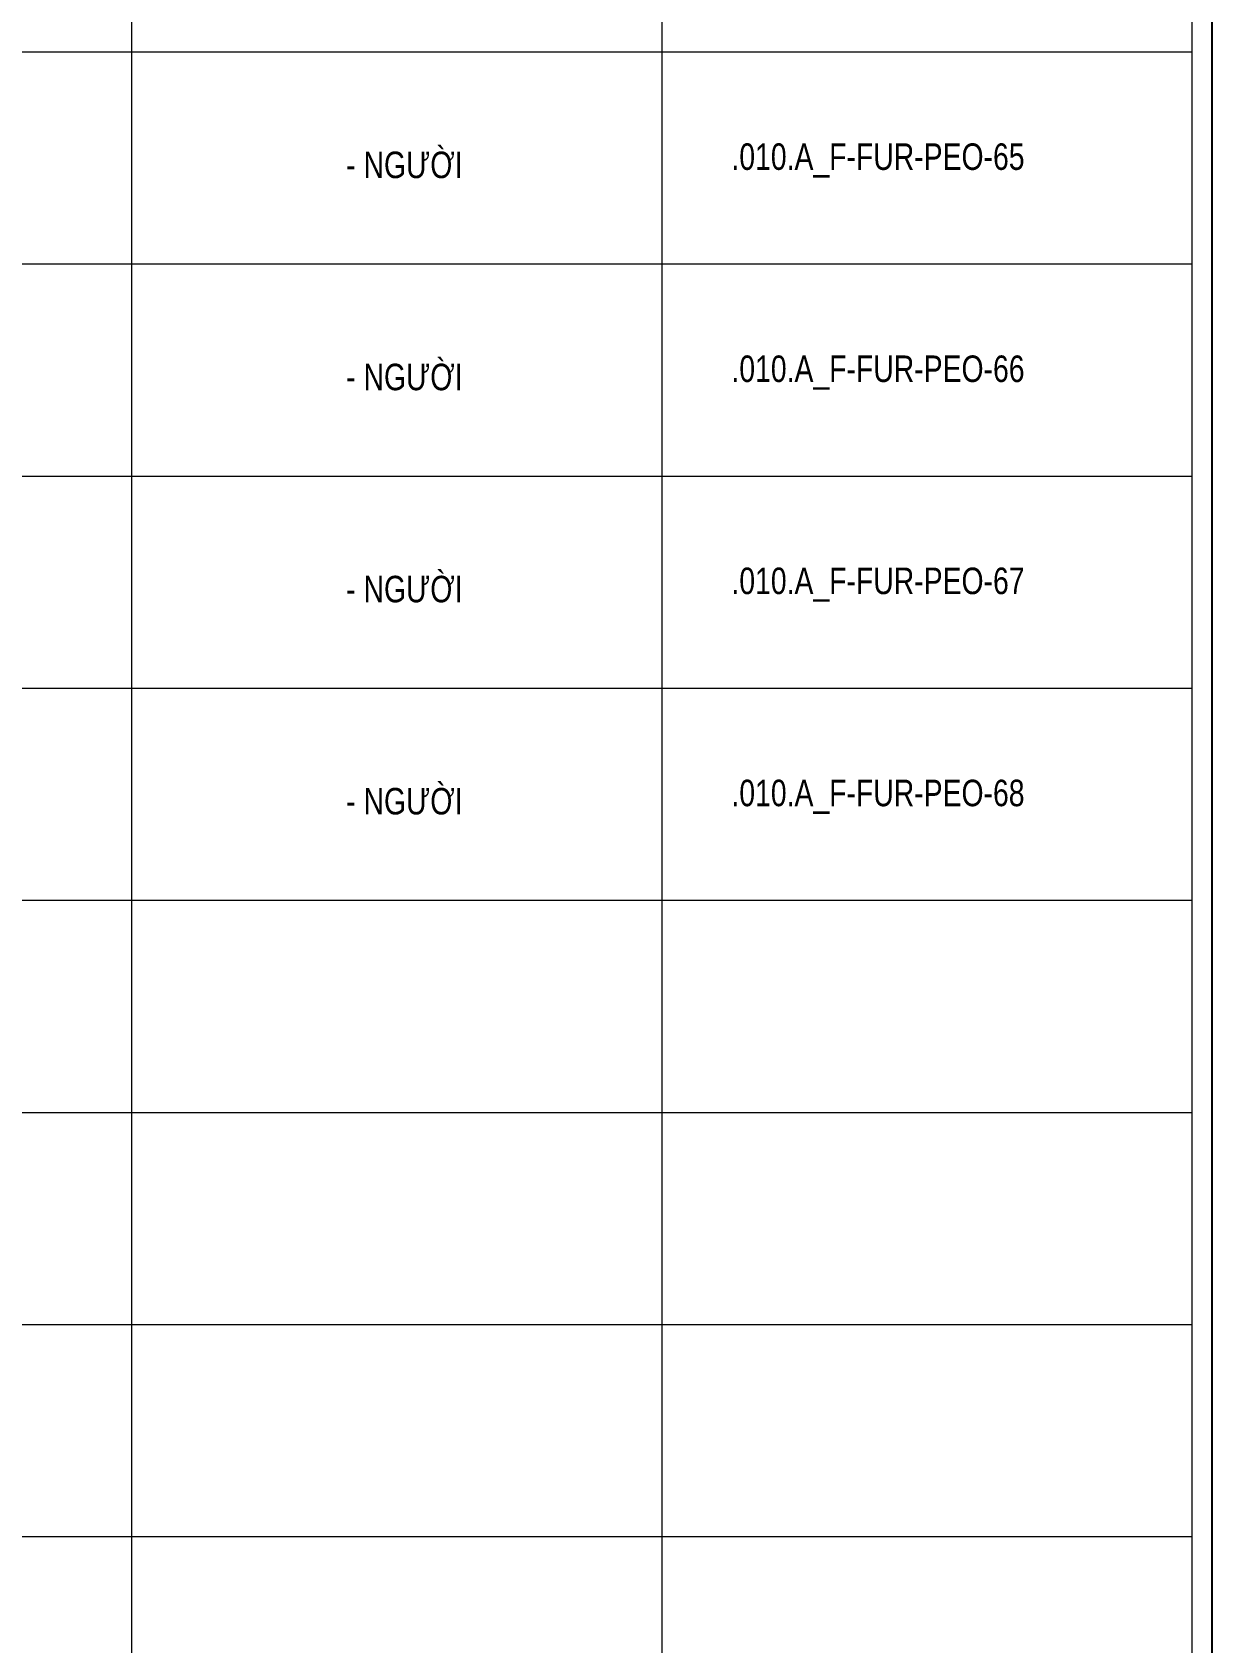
# Model space of a CAD drawing. Header units: millimetres. Extents: x 21129 to 2803301, y -510327 to 166837.
# Drawn here: x 247348 to 256248, y -198792 to -186643 of the extents above; entities that cross this region are included whole.
import ezdxf

# ---------------------------------------------------------------- set-up
doc = ezdxf.new("R2010")
doc.units = ezdxf.units.MM
doc.layers.add('....03_TNT_A_THIN', color=251, linetype='Continuous', lineweight=13, transparency=0.5)
doc.layers.add('....10_TNT_A_COTE', color=14, linetype='Continuous')
doc.layers.add('....20_TNT_N_TEXT', color=9, linetype='Continuous')
doc.styles.add('.TNT_A_TXT_3_NOTE', font='uromans.shx', dxfattribs={"width": 0.8})

msp = doc.modelspace()

# ---------------------------------------------------------------- linework, layer by layer
at = {"layer": '....03_TNT_A_THIN'}
for p, q in [((248097.6, -177191.4), (248097.6, -210791.4)), ((252097.6, -177191.4), (252097.6, -210791.4)), ((238597.6, -186791.4), (256097.6, -186791.4)), ((238597.6, -188391.4), (256097.6, -188391.4)), ((238597.6, -189991.4), (256097.6, -189991.4)), ((238597.6, -191591.4), (256097.6, -191591.4)), ((238597.6, -193191.4), (256097.6, -193191.4)), ((238597.6, -194791.4), (256097.6, -194791.4)), ((238597.6, -196391.4), (256097.6, -196391.4)), ((238597.6, -197991.4), (256097.6, -197991.4))]:
    msp.add_line(p, q, dxfattribs=at)
msp.add_lwpolyline([(238597.6, -174591.4), (256097.6, -174591.4), (256097.6, -210791.4), (238597.6, -210791.4)], close=True, dxfattribs=at)
at = {"layer": '....10_TNT_A_COTE'}
msp.add_lwpolyline([(238447.6, -174441.4), (256247.6, -174441.4), (256247.6, -210941.4), (238447.6, -210941.4)], close=True, dxfattribs=at)

# ---------------------------------------------------------------- texts
at = {"layer": '....20_TNT_N_TEXT', "style": '.TNT_A_TXT_3_NOTE', "width": 0.8}
for s, p in [('- NGƯỜI ', (249716.6, -187743.8)), ('.010.A_F-FUR-PEO-65', (252623.3, -187681.8)), ('- NGƯỜI ', (249716.6, -189343.8)), ('.010.A_F-FUR-PEO-66', (252623.3, -189281.8)), ('- NGƯỜI ', (249716.6, -190943.8)), ('.010.A_F-FUR-PEO-67', (252623.3, -190881.8)), ('- NGƯỜI ', (249716.6, -192543.8)), ('.010.A_F-FUR-PEO-68', (252623.3, -192481.8))]:
    msp.add_text(s, height=200, dxfattribs=at).set_placement(p)

doc.saveas('drawing.dxf')
